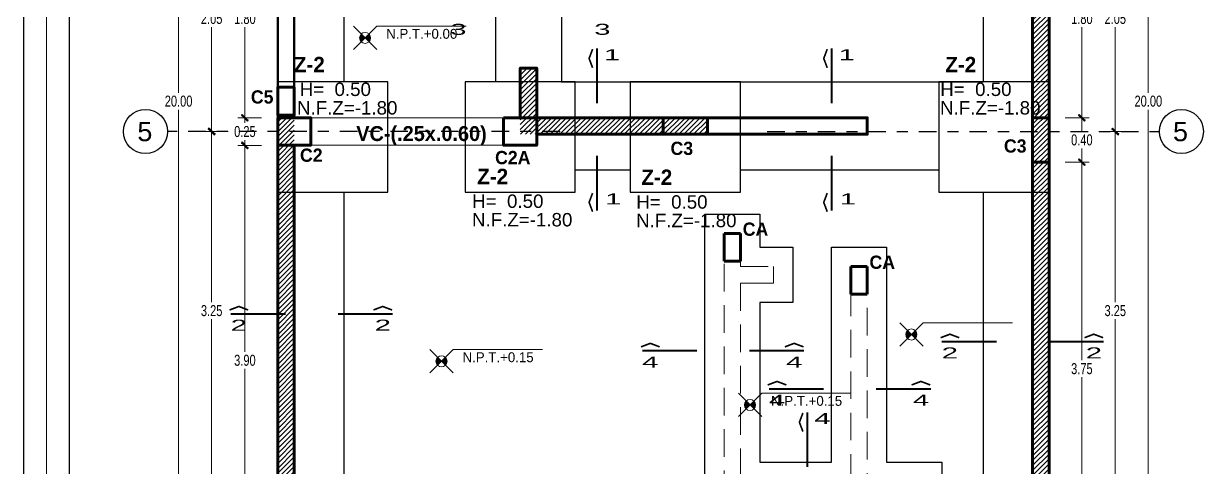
# Model space of a CAD drawing. Header units: millimetres. Extents: x 10559 to 10691, y -16579 to -16550.
# Drawn here: x 10559.44 to 10570.14, y -16566.45 to -16562.43 of the extents above; entities that cross this region are included whole.
import ezdxf
from ezdxf.enums import TextEntityAlignment as Align

# ---------------------------------------------------------------- set-up
doc = ezdxf.new("R2010")
doc.units = ezdxf.units.MM
doc.linetypes.add('HIDDEN', pattern=[0.375, 0.25, -0.125])
doc.linetypes.add('Punto & Rayas', pattern=[0.335139, 0.15875, -0.088194, 0, -0.088194])
for name, color, linetype, lineweight in [('ACHURADO', 9, 'Continuous', 5), ('cimentacion', 4, 'Continuous', 30), ('COLUMNAS', 3, 'Continuous', 80), ('Muro Alto', 1, 'Continuous', 80), ('p2', 53, 'Continuous', 20), ('P6', 255, 'Continuous', 20), ('Pluma 0.09', 5, 'Continuous', 0), ('TEXTO 2', 3, 'Continuous', 5), ('TEXTO VIGAS', 3, 'Continuous', 20)]:
    doc.layers.add(name, color=color, linetype=linetype, lineweight=lineweight)
for name, color, linetype in [('Nuevo_Estructura - Forjados', 7, 'Continuous'), ('Texto', 5, 'Continuous'), ('Textos', 8, 'Continuous')]:
    doc.layers.add(name, color=color, linetype=linetype)
doc.layers.add('Nuevo_Estructura - Forjados_Pluma_Nº__209', color=7, linetype='Continuous', lineweight=30, true_color=0x3e4f7b)
doc.layers.add('Nuevo_Estructura - Forjados_Pluma_Nº__219', color=7, linetype='Continuous', lineweight=13, true_color=0x404b6a)
doc.styles.add('ARIAL', font='arial.ttf')
doc.styles.add('Estilo_Generado_1', font='arial.ttf')
doc.styles.add('Henry', font='GOTHICB.TTF')
doc.styles.add('mahico', font='GOTHIC.TTF', dxfattribs={"width": 0.75})
doc.styles.add('style1', font='arial.ttf')
doc.styles.add('stylus', font='stylu.ttf')
doc.dimstyles.new('Copia de 50 P', dxfattribs={"dimtxt": 0.1, "dimasz": 0.01, "dimexe": 0.065, "dimexo": 0.0625, "dimgap": 0.025, "dimtad": 1, "dimtih": 1, "dimtoh": 1, "dimzin": 0, "dimdsep": 46, "dimtxsty": 'mahico', "dimblk": 'pa cotas', "dimcen": 0.09, "dimdle": 0.3, "dimclrd": 256, "dimclre": 256, "dimclrt": 256, "dimadec": 0, "dimazin": 0, "dimtfac": 1, "dimtofl": 0, "dimtmove": 0, "dimatfit": 3, "dimfxl": 0.15, "dimfxlon": 1, "dimtolj": 1, "dimtzin": 0, "dimlwd": 5, "dimlwe": 5, "dimarcsym": 0})
pattern_1 = [(45, (-55.576773, 2.326753), (-0.022450640303, 0.022450640303), [])]

# ---------------------------------------------------------------- blocks, each defined once
blk = doc.blocks.new('A$C25241A85')
at = {"layer": 'p2', "lineweight": 9}
h = blk.add_hatch(color=256, dxfattribs=at)
h.paths.add_polyline_path([(0.071, 0.141, 0.198912), (0.056, 0.106, 0.198912), (0.071, 0.071), (0.106, 0.106)])
h.paths.add_polyline_path([(0.106, 0.106), (0.141, 0.071, 0.198912), (0.156, 0.106, 0.198912), (0.141, 0.141)])
at = {"layer": 'p2'}
blk.add_line((0.212, 0), (0, 0.212), dxfattribs=at)
blk.add_lwpolyline([(1.024, 0.212), (0.212, 0.212), (0, 0)], dxfattribs=at)
blk.add_circle((0.106, 0.106), 0.05, dxfattribs=at)
blk = doc.blocks.new('pa cotas')
h = blk.add_hatch(color=256)
h.paths.add_polyline_path([(2.4, 3.1), (-3.1, -2.4), (-2.4, -3.1)])
h.paths.add_polyline_path([(3.1, 2.4), (2.4, 3.1), (-2.4, -3.1)])
blk.add_line((-2.4, -3.1), (2.4, 3.1))
blk.add_lwpolyline([(3.1, 2.4), (2.4, 3.1), (-3.1, -2.4), (-2.4, -3.1)], close=True)
blk = doc.blocks.new('*D487')
at = {"lineweight": 5, "transparency": 16777216}
for p, q in [((10599.703, -16552.193), (10599.488, -16552.193)), ((10599.553, -16552.203), (10599.553, -16562.116)), ((10599.553, -16572.183), (10599.553, -16562.271)), ((10599.553, -16572.193), (10599.488, -16572.193))]:
    blk.add_line(p, q, dxfattribs=at)
at = {"layer": 'Defpoints', "color": 0, "transparency": 16777216}
for p in [(10600.453, -16552.193), (10599.553, -16572.193), (10599.553, -16572.193)]:
    blk.add_point(p, dxfattribs=at)
at = {"lineweight": 5, "transparency": 16777216, "xscale": 0.01, "yscale": 0.01, "zscale": 0.01}
for p, rotation in [((10599.553, -16552.193), 90), ((10599.553, -16572.193), 270)]:
    blk.add_blockref('pa cotas', p, dxfattribs=dict(at, rotation=rotation))
at = {"transparency": 16777216, "insert": (10599.553, -16562.193), "char_height": 0.1, "attachment_point": 5, "style": 'mahico'}
blk.add_mtext('\\A1;20.00', dxfattribs=at)
blk = doc.blocks.new('Marcador de red estándar_2')
at = {"layer": 'Nuevo_Estructura - Forjados_Pluma_Nº__209', "color": 167, "linetype": 'Punto & Rayas', "lineweight": 30, "true_color": 0x3e4f7b}
for p, q in [((-0.942, 0), (-4.5, 0)), ((0.942, 0), (4.5, 0))]:
    blk.add_line(p, q, dxfattribs=at)
at = {"layer": 'Nuevo_Estructura - Forjados_Pluma_Nº__209', "color": 167, "linetype": 'Continuous', "lineweight": 30, "true_color": 0x3e4f7b}
for centre in [(-4.7, 0), (4.7, 0)]:
    blk.add_circle(centre, 0.2, dxfattribs=at)
at = {"layer": 'Nuevo_Estructura - Forjados_Pluma_Nº__209', "color": 167, "linetype": 'Punto & Rayas', "lineweight": 30, "true_color": 0x3e4f7b}
blk.add_point((0.942, 0), dxfattribs=at)
blk.add_point((0.942, 0), dxfattribs=at)
at = {"layer": 'Nuevo_Estructura - Forjados_Pluma_Nº__219', "color": 167, "lineweight": 13, "true_color": 0x404b6a, "style": 'Estilo_Generado_1'}
for tag, p in [('AC_MarkerText_1_0', (-4.7, -0.168)), ('AC_MarkerText_1_1', (4.7, -0.168))]:
    blk.add_attdef(tag, text='', height=0.175, rotation=180, dxfattribs=at).set_placement(p, align=Align.TOP_CENTER)
blk = doc.blocks.new('*D488')
at = {"lineweight": 5, "transparency": 16777216}
for p, q in [((10600.003, -16562.468), (10599.788, -16562.468)), ((10599.853, -16562.478), (10599.853, -16564.016)), ((10599.853, -16565.708), (10599.853, -16564.171)), ((10600.003, -16565.718), (10599.788, -16565.718))]:
    blk.add_line(p, q, dxfattribs=at)
at = {"layer": 'Defpoints', "color": 0, "transparency": 16777216}
for p in [(10600.453, -16562.468), (10599.853, -16565.718), (10600.453, -16565.718)]:
    blk.add_point(p, dxfattribs=at)
at = {"lineweight": 5, "transparency": 16777216, "xscale": 0.01, "yscale": 0.01, "zscale": 0.01}
for p, rotation in [((10599.853, -16562.468), 90), ((10599.853, -16565.718), 270)]:
    blk.add_blockref('pa cotas', p, dxfattribs=dict(at, rotation=rotation))
at = {"transparency": 16777216, "insert": (10599.853, -16564.093), "char_height": 0.1, "attachment_point": 5, "style": 'mahico'}
blk.add_mtext('\\A1;3.25', dxfattribs=at)
blk = doc.blocks.new('*D493')
at = {"lineweight": 5, "transparency": 16777216}
for p, q in [((10608.203, -16552.193), (10608.418, -16552.193)), ((10608.353, -16552.203), (10608.353, -16562.116)), ((10608.353, -16572.183), (10608.353, -16562.271)), ((10608.353, -16572.193), (10608.418, -16572.193))]:
    blk.add_line(p, q, dxfattribs=at)
at = {"layer": 'Defpoints', "color": 0, "transparency": 16777216}
for p in [(10607.453, -16552.193), (10608.353, -16572.193), (10608.353, -16572.193)]:
    blk.add_point(p, dxfattribs=at)
at = {"lineweight": 5, "transparency": 16777216, "xscale": 0.01, "yscale": 0.01, "zscale": 0.01}
for p, rotation in [((10608.353, -16552.193), 90), ((10608.353, -16572.193), 270)]:
    blk.add_blockref('pa cotas', p, dxfattribs=dict(at, rotation=rotation))
at = {"transparency": 16777216, "insert": (10608.353, -16562.193), "char_height": 0.1, "attachment_point": 5, "style": 'mahico'}
blk.add_mtext('\\A1;20.00', dxfattribs=at)
blk = doc.blocks.new('*D498')
at = {"lineweight": 5, "transparency": 16777216}
for p, q in [((10607.903, -16560.418), (10608.118, -16560.418)), ((10608.053, -16560.428), (10608.053, -16561.366)), ((10608.053, -16562.458), (10608.053, -16561.521)), ((10607.903, -16562.468), (10608.118, -16562.468))]:
    blk.add_line(p, q, dxfattribs=at)
at = {"layer": 'Defpoints', "color": 0, "transparency": 16777216}
for p in [(10607.453, -16560.418), (10607.453, -16562.468), (10608.053, -16562.468)]:
    blk.add_point(p, dxfattribs=at)
at = {"lineweight": 5, "transparency": 16777216, "xscale": 0.01, "yscale": 0.01, "zscale": 0.01}
for p, rotation in [((10608.053, -16560.418), 90), ((10608.053, -16562.468), 270)]:
    blk.add_blockref('pa cotas', p, dxfattribs=dict(at, rotation=rotation))
at = {"transparency": 16777216, "insert": (10608.053, -16561.443), "char_height": 0.1, "attachment_point": 5, "style": 'mahico'}
blk.add_mtext('\\A1;2.05', dxfattribs=at)
blk = doc.blocks.new('*D499')
at = {"lineweight": 5, "transparency": 16777216}
for p, q in [((10607.903, -16562.468), (10608.118, -16562.468)), ((10608.053, -16562.478), (10608.053, -16564.016)), ((10608.053, -16565.708), (10608.053, -16564.171)), ((10607.903, -16565.718), (10608.118, -16565.718))]:
    blk.add_line(p, q, dxfattribs=at)
at = {"layer": 'Defpoints', "color": 0, "transparency": 16777216}
for p in [(10607.453, -16562.468), (10607.453, -16565.718), (10608.053, -16565.718)]:
    blk.add_point(p, dxfattribs=at)
at = {"lineweight": 5, "transparency": 16777216, "xscale": 0.01, "yscale": 0.01, "zscale": 0.01}
for p, rotation in [((10608.053, -16562.468), 90), ((10608.053, -16565.718), 270)]:
    blk.add_blockref('pa cotas', p, dxfattribs=dict(at, rotation=rotation))
at = {"transparency": 16777216, "insert": (10608.053, -16564.093), "char_height": 0.1, "attachment_point": 5, "style": 'mahico'}
blk.add_mtext('\\A1;3.25', dxfattribs=at)
blk = doc.blocks.new('*D478')
at = {"lineweight": 5, "transparency": 16777216}
for p, q in [((10600.003, -16560.418), (10599.788, -16560.418)), ((10599.853, -16560.428), (10599.853, -16561.366)), ((10599.853, -16562.458), (10599.853, -16561.521)), ((10600.003, -16562.468), (10599.788, -16562.468))]:
    blk.add_line(p, q, dxfattribs=at)
at = {"layer": 'Defpoints', "color": 0, "transparency": 16777216}
for p in [(10600.453, -16560.418), (10599.853, -16562.468), (10600.453, -16562.468)]:
    blk.add_point(p, dxfattribs=at)
at = {"lineweight": 5, "transparency": 16777216, "xscale": 0.01, "yscale": 0.01, "zscale": 0.01}
for p, rotation in [((10599.853, -16560.418), 90), ((10599.853, -16562.468), 270)]:
    blk.add_blockref('pa cotas', p, dxfattribs=dict(at, rotation=rotation))
at = {"transparency": 16777216, "insert": (10599.853, -16561.443), "char_height": 0.1, "attachment_point": 5, "style": 'mahico'}
blk.add_mtext('\\A1;2.05', dxfattribs=at)
blk = doc.blocks.new('*D392')
at = {"lineweight": 5, "transparency": 16777216}
for p, q in [((10561.596, -16561.482), (10561.381, -16561.482)), ((10561.446, -16561.492), (10561.446, -16562.304)), ((10561.446, -16563.272), (10561.446, -16562.459)), ((10561.596, -16563.282), (10561.381, -16563.282))]:
    blk.add_line(p, q, dxfattribs=at)
at = {"layer": 'Defpoints', "color": 0, "transparency": 16777216}
for p in [(10561.744, -16561.482), (10561.446, -16563.282), (10561.744, -16563.282)]:
    blk.add_point(p, dxfattribs=at)
at = {"lineweight": 5, "transparency": 16777216, "xscale": 0.01, "yscale": 0.01, "zscale": 0.01}
for p, rotation in [((10561.446, -16561.482), 90), ((10561.446, -16563.282), 270)]:
    blk.add_blockref('pa cotas', p, dxfattribs=dict(at, rotation=rotation))
at = {"transparency": 16777216, "insert": (10561.446, -16562.382), "char_height": 0.1, "attachment_point": 5, "style": 'mahico'}
blk.add_mtext('\\A1;1.80', dxfattribs=at)
blk = doc.blocks.new('*D393')
at = {"lineweight": 5, "transparency": 16777216}
for p, q in [((10561.596, -16563.282), (10561.381, -16563.282)), ((10561.446, -16563.292), (10561.446, -16563.329)), ((10561.596, -16563.532), (10561.381, -16563.532)), ((10561.446, -16563.522), (10561.446, -16563.484))]:
    blk.add_line(p, q, dxfattribs=at)
at = {"layer": 'Defpoints', "color": 0, "transparency": 16777216}
for p in [(10561.744, -16563.282), (10561.446, -16563.532), (10561.744, -16563.532)]:
    blk.add_point(p, dxfattribs=at)
at = {"lineweight": 5, "transparency": 16777216, "xscale": 0.01, "yscale": 0.01, "zscale": 0.01}
for p, rotation in [((10561.446, -16563.282), 90), ((10561.446, -16563.532), 270)]:
    blk.add_blockref('pa cotas', p, dxfattribs=dict(at, rotation=rotation))
at = {"transparency": 16777216, "insert": (10561.446, -16563.407), "char_height": 0.1, "attachment_point": 5, "style": 'mahico'}
blk.add_mtext('\\A1;0.25', dxfattribs=at)
blk = doc.blocks.new('*D394')
at = {"lineweight": 5, "transparency": 16777216}
for p, q in [((10561.596, -16563.532), (10561.381, -16563.532)), ((10561.446, -16563.542), (10561.446, -16565.404)), ((10561.446, -16567.422), (10561.446, -16565.559)), ((10561.596, -16567.432), (10561.381, -16567.432))]:
    blk.add_line(p, q, dxfattribs=at)
at = {"layer": 'Defpoints', "color": 0, "transparency": 16777216}
for p in [(10561.744, -16563.532), (10561.446, -16567.432), (10561.744, -16567.432)]:
    blk.add_point(p, dxfattribs=at)
at = {"lineweight": 5, "transparency": 16777216, "xscale": 0.01, "yscale": 0.01, "zscale": 0.01}
for p, rotation in [((10561.446, -16563.532), 90), ((10561.446, -16567.432), 270)]:
    blk.add_blockref('pa cotas', p, dxfattribs=dict(at, rotation=rotation))
at = {"transparency": 16777216, "insert": (10561.446, -16565.482), "char_height": 0.1, "attachment_point": 5, "style": 'mahico'}
blk.add_mtext('\\A1;3.90', dxfattribs=at)
blk = doc.blocks.new('*D410')
at = {"lineweight": 5, "transparency": 16777216}
for p, q in [((10568.891, -16561.482), (10569.106, -16561.482)), ((10569.041, -16561.492), (10569.041, -16562.304)), ((10569.041, -16563.272), (10569.041, -16562.459)), ((10568.891, -16563.282), (10569.106, -16563.282))]:
    blk.add_line(p, q, dxfattribs=at)
at = {"layer": 'Defpoints', "color": 0, "transparency": 16777216}
for p in [(10568.744, -16561.482), (10568.744, -16563.282), (10569.041, -16563.282)]:
    blk.add_point(p, dxfattribs=at)
at = {"lineweight": 5, "transparency": 16777216, "xscale": 0.01, "yscale": 0.01, "zscale": 0.01}
for p, rotation in [((10569.041, -16561.482), 90), ((10569.041, -16563.282), 270)]:
    blk.add_blockref('pa cotas', p, dxfattribs=dict(at, rotation=rotation))
at = {"transparency": 16777216, "insert": (10569.041, -16562.382), "char_height": 0.1, "attachment_point": 5, "style": 'mahico'}
blk.add_mtext('\\A1;1.80', dxfattribs=at)
blk = doc.blocks.new('*D411')
at = {"lineweight": 5, "transparency": 16777216}
for p, q in [((10568.891, -16563.282), (10569.106, -16563.282)), ((10569.041, -16563.292), (10569.041, -16563.405)), ((10569.041, -16563.674), (10569.041, -16563.56)), ((10568.891, -16563.684), (10569.106, -16563.684))]:
    blk.add_line(p, q, dxfattribs=at)
at = {"layer": 'Defpoints', "color": 0, "transparency": 16777216}
for p in [(10568.744, -16563.282), (10568.744, -16563.684), (10569.041, -16563.684)]:
    blk.add_point(p, dxfattribs=at)
at = {"lineweight": 5, "transparency": 16777216, "xscale": 0.01, "yscale": 0.01, "zscale": 0.01}
for p, rotation in [((10569.041, -16563.282), 90), ((10569.041, -16563.684), 270)]:
    blk.add_blockref('pa cotas', p, dxfattribs=dict(at, rotation=rotation))
at = {"transparency": 16777216, "insert": (10569.041, -16563.483), "char_height": 0.1, "attachment_point": 5, "style": 'mahico'}
blk.add_mtext('\\A1;0.40', dxfattribs=at)
blk = doc.blocks.new('*D412')
at = {"lineweight": 5, "transparency": 16777216}
for p, q in [((10568.891, -16563.684), (10569.106, -16563.684)), ((10569.041, -16563.694), (10569.041, -16565.48)), ((10569.041, -16567.422), (10569.041, -16565.635)), ((10568.891, -16567.432), (10569.106, -16567.432))]:
    blk.add_line(p, q, dxfattribs=at)
at = {"layer": 'Defpoints', "color": 0, "transparency": 16777216}
for p in [(10568.744, -16563.684), (10568.744, -16567.432), (10569.041, -16567.432)]:
    blk.add_point(p, dxfattribs=at)
at = {"lineweight": 5, "transparency": 16777216, "xscale": 0.01, "yscale": 0.01, "zscale": 0.01}
for p, rotation in [((10569.041, -16563.684), 90), ((10569.041, -16567.432), 270)]:
    blk.add_blockref('pa cotas', p, dxfattribs=dict(at, rotation=rotation))
at = {"transparency": 16777216, "insert": (10569.041, -16565.558), "char_height": 0.1, "attachment_point": 5, "style": 'mahico'}
blk.add_mtext('\\A1;3.75', dxfattribs=at)
blk = doc.blocks.new('HTRHTRHTR')
for p, q in [((3391.88, 437.54), (3391.88, -165.78)), ((3400.57, -157.09), (3400.57, 428.85))]:
    blk.add_line(p, q)
at = {"layer": 'P6', "color": 7}
blk.add_line((3396.22, -161.44), (3396.22, 433.19), dxfattribs=at)
blk = doc.blocks.new('fdvfvfdvdf')
at = {"layer": 'Nuevo_Estructura - Forjados', "color": 8, "linetype": 'Continuous', "lineweight": 15}
ref = blk.add_blockref('Marcador de red estándar_2', (10603.953, -16562.468), dxfattribs=dict(at, rotation=180))
ref.add_attrib('AC_MarkerText_1', '5', dxfattribs={"layer": 'Nuevo_Estructura - Forjados_Pluma_Nº__219', "color": 167, "lineweight": 13, "true_color": 0x404b6a, "height": 0.175, "style": 'Estilo_Generado_1'}).set_placement((10608.645, -16562.381), align=Align.TOP_CENTER)
ref.add_attrib('AC_MarkerText_1_1', '5', dxfattribs={"layer": 'Nuevo_Estructura - Forjados_Pluma_Nº__219', "color": 167, "lineweight": 13, "true_color": 0x404b6a, "height": 0.175, "style": 'Estilo_Generado_1'}).set_placement((10599.247, -16562.381), align=Align.TOP_CENTER)
for base, p1, p2, picture, middle in [((10599.553, -16572.193), (10600.453, -16552.193), (10599.553, -16572.193), '*D487', (10599.553, -16562.193)), ((10608.353, -16572.193), (10607.453, -16552.193), (10608.353, -16572.193), '*D493', (10608.353, -16562.193))]:
    dim = blk.add_linear_dim(base=base, p1=p1, p2=p2, angle=270, dimstyle='Copia de 50 P')
    dim.commit()
    dim.dimension.update_dxf_attribs({"geometry": picture, "text_midpoint": middle})
for base, p1, p2, picture, middle in [((10599.853, -16562.468), (10600.453, -16560.418), (10600.453, -16562.468), '*D478', (10599.853, -16561.443)), ((10608.053, -16562.468), (10607.453, -16560.418), (10607.453, -16562.468), '*D498', (10608.053, -16561.443)), ((10599.853, -16565.718), (10600.453, -16562.468), (10600.453, -16565.718), '*D488', (10599.853, -16564.093)), ((10608.053, -16565.718), (10607.453, -16562.468), (10607.453, -16565.718), '*D499', (10608.053, -16564.093))]:
    dim = blk.add_linear_dim(base=base, p1=p1, p2=p2, angle=270, dimstyle='Copia de 50 P', override={"dimtmove": 1})
    dim.commit()
    dim.dimension.update_dxf_attribs({"geometry": picture, "text_midpoint": middle})

msp = doc.modelspace()

# ---------------------------------------------------------------- hatches: boundary and pattern name
at = {"layer": 'Pluma 0.09'}
h = msp.add_hatch(dxfattribs=at)
h.set_pattern_fill('LINE', color=256, scale=0.01, angle=45)
h.set_pattern_definition(pattern_1)
h.paths.add_polyline_path([(10567.99395, -16555.13166), (10568.59395, -16555.13166), (10568.59395, -16554.68166), (10568.74395, -16554.68166), (10568.74395, -16570.13166), (10568.59395, -16570.13166), (10568.59395, -16555.28166), (10567.99395, -16555.28166)])
h = msp.add_hatch(dxfattribs=at)
h.set_pattern_fill('LINE', color=256, scale=0.01, angle=45)
h.set_pattern_definition([(45, (-68.078962, 2.326753), (-0.022450640303, 0.022450640303), [])])
h.paths.add_polyline_path([(10565.64395, -16563.28166), (10564.09395, -16563.28166), (10564.09395, -16562.83166), (10563.94395, -16562.83166), (10563.94395, -16563.28166), (10563.94395, -16563.43166), (10564.09395, -16563.43166), (10565.64395, -16563.43166)])
h = msp.add_hatch(dxfattribs=at)
h.set_pattern_fill('LINE', color=256, scale=0.01, angle=45)
h.set_pattern_definition(pattern_1)
h.paths.add_polyline_path([(10561.89395, -16563.28166), (10561.74395, -16563.28166), (10561.74395, -16571.13166), (10561.89395, -16571.13166), (10561.89395, -16567.68166), (10561.89395, -16567.53166)])

# ---------------------------------------------------------------- linework, layer by layer
for p, q in [((10561.74395, -16553.13166), (10561.74395, -16573.13166)), ((10568.74395, -16568.58166), (10568.74395, -16553.13166)), ((10568.59395, -16567.43166), (10568.59395, -16555.28166)), ((10561.89395, -16561.48166), (10561.89395, -16563.28166)), ((10564.09395, -16562.83166), (10563.94395, -16562.83166)), ((10564.09395, -16562.83166), (10564.09395, -16563.28166)), ((10564.09395, -16563.28166), (10564.09395, -16562.83166)), ((10561.89395, -16563.28166), (10561.74395, -16563.28166)), ((10564.09395, -16563.28166), (10567.09395, -16563.28166)), ((10564.09395, -16563.28166), (10567.09395, -16563.28166)), ((10567.09395, -16563.43166), (10567.09395, -16563.28166)), ((10561.89395, -16563.53166), (10561.89395, -16567.43166)), ((10564.09395, -16563.43166), (10567.09395, -16563.43166))]:
    msp.add_line(p, q)
at = {"color": 8, "lineweight": 40}
for p, q in [((10564.63866, -16562.65477), (10564.63866, -16563.14903)), ((10566.76795, -16562.65477), (10566.76795, -16563.14903)), ((10564.63866, -16563.62707), (10564.63866, -16564.12133)), ((10566.76795, -16563.62707), (10566.76795, -16564.12133)), ((10561.81342, -16565.06259), (10561.31917, -16565.06259)), ((10562.78572, -16565.06259), (10562.29147, -16565.06259)), ((10568.2659, -16565.3142), (10567.77165, -16565.3142)), ((10569.2382, -16565.3142), (10568.74395, -16565.3142)), ((10565.54716, -16565.39706), (10565.0529, -16565.39706)), ((10566.51946, -16565.39706), (10566.0252, -16565.39706)), ((10566.69716, -16565.74244), (10566.2029, -16565.74244)), ((10567.66946, -16565.74244), (10567.1752, -16565.74244)), ((10566.54713, -16565.95477), (10566.54713, -16566.44903))]:
    msp.add_line(p, q, dxfattribs=at)
at = {"lineweight": 60}
for p, q in [((10561.89395, -16563.28166), (10561.74395, -16563.28166)), ((10561.74395, -16563.28166), (10561.74395, -16571.13166)), ((10565.64395, -16563.28166), (10565.64395, -16563.43166)), ((10561.89395, -16567.43166), (10561.89395, -16563.53166))]:
    msp.add_line(p, q, dxfattribs=at)
for points in [[(10568.59395, -16555.03166), (10568.59395, -16554.68166), (10568.74395, -16554.68166), (10568.74395, -16570.13166), (10568.59395, -16570.13166)], [(10568.59395, -16567.43166), (10568.59395, -16555.28166), (10567.99395, -16555.28166), (10567.99395, -16555.13166), (10568.34395, -16555.13166)], [(10563.94395, -16563.28166), (10563.94395, -16562.83166), (10564.09395, -16562.83166), (10564.09395, -16563.28166), (10567.09395, -16563.28166), (10567.09395, -16563.43166), (10564.09395, -16563.43166)]]:
    msp.add_lwpolyline(points, dxfattribs=at)
at = {"color": 251, "lineweight": 50, "true_color": 0x636466}
msp.add_lwpolyline([(10561.89395, -16561.48166), (10561.74395, -16561.48166), (10561.74395, -16563.28166), (10561.89395, -16563.28166)], close=True, dxfattribs=at)
at = {"color": 4, "const_width": 0.015}
for points in [[(10564.60116, -16562.65925), (10564.56934, -16562.74382), (10564.60116, -16562.828)], [(10566.73045, -16562.65925), (10566.69863, -16562.74382), (10566.73045, -16562.828)], [(10564.60116, -16564.13372), (10564.56934, -16564.04914), (10564.60116, -16563.96497)], [(10566.73045, -16564.13372), (10566.69863, -16564.04914), (10566.73045, -16563.96497)], [(10561.30677, -16565.02509), (10561.39135, -16564.99327), (10561.47552, -16565.02509)], [(10562.78125, -16565.02509), (10562.69667, -16564.99327), (10562.6125, -16565.02509)], [(10567.75925, -16565.2767), (10567.84383, -16565.24487), (10567.928, -16565.2767)], [(10569.23373, -16565.2767), (10569.14915, -16565.24487), (10569.06498, -16565.2767)], [(10565.04051, -16565.35956), (10565.12509, -16565.32774), (10565.20926, -16565.35956)], [(10566.51498, -16565.35956), (10566.43041, -16565.32774), (10566.34623, -16565.35956)], [(10566.19051, -16565.70494), (10566.27509, -16565.67312), (10566.35926, -16565.70494)], [(10567.66498, -16565.70494), (10567.58041, -16565.67312), (10567.49623, -16565.70494)], [(10566.50963, -16565.95925), (10566.47781, -16566.04382), (10566.50963, -16566.128)]]:
    msp.add_lwpolyline(points, dxfattribs=at)
at = {"layer": 'ACHURADO'}
for p, q in [((10562.04395, -16563.28166), (10563.79395, -16563.28166)), ((10562.04395, -16563.53166), (10563.79395, -16563.53166))]:
    msp.add_line(p, q, dxfattribs=at)
at = {"layer": 'cimentacion'}
for p, q in [((10562.34395, -16561.80666), (10562.34395, -16562.95666)), ((10563.71895, -16561.80666), (10563.71895, -16562.95666)), ((10564.31895, -16561.80666), (10564.31895, -16562.95666)), ((10564.31895, -16562.95666), (10568.14395, -16562.95666)), ((10564.94278, -16563.75666), (10564.44395, -16563.75666)), ((10567.74395, -16563.75666), (10565.94278, -16563.75666)), ((10562.34395, -16563.95666), (10562.34395, -16567.05666))]:
    msp.add_line(p, q, dxfattribs=at)
for points in [[(10568.14395, -16561.80666), (10568.14395, -16562.95666)], [(10568.14395, -16563.95666), (10568.14395, -16567.05666)], [(10565.61895, -16566.80666), (10565.61895, -16564.15666), (10566.11895, -16564.15666), (10566.11895, -16564.45666), (10566.41895, -16564.45666), (10566.41895, -16564.95666), (10566.11895, -16564.95666), (10566.11895, -16566.40666), (10566.76895, -16566.40666), (10566.76895, -16564.45666), (10567.26895, -16564.45666), (10567.26895, -16566.40666), (10567.76895, -16566.40666), (10567.76895, -16566.90666), (10566.11895, -16566.90666)]]:
    msp.add_lwpolyline(points, dxfattribs=at)
for points in [[(10561.74395, -16563.95666), (10562.74395, -16563.95666), (10562.74395, -16562.95666), (10561.74395, -16562.95666)], [(10563.44395, -16563.95666), (10564.44395, -16563.95666), (10564.44395, -16562.95666), (10563.44395, -16562.95666)], [(10564.94278, -16563.95666), (10565.94278, -16563.95666), (10565.94278, -16562.95666), (10564.94278, -16562.95666)], [(10567.74395, -16563.95666), (10568.74395, -16563.95666), (10568.74395, -16562.95666), (10567.74395, -16562.95666)]]:
    msp.add_lwpolyline(points, close=True, dxfattribs=at)
at = {"layer": 'COLUMNAS', "color": 1, "lineweight": 80, "ltscale": 0.2}
for points in [[(10561.89395, -16563.00431), (10561.74395, -16563.00431), (10561.74395, -16563.25666), (10561.89395, -16563.25666)], [(10561.74395, -16563.28166), (10562.04395, -16563.28166), (10562.04395, -16563.53166), (10561.74395, -16563.53166)], [(10563.79395, -16563.28166), (10564.09395, -16563.28166), (10564.09395, -16563.53166), (10563.79395, -16563.53166)], [(10565.24161, -16563.28166), (10565.24161, -16563.43166), (10565.64395, -16563.43166), (10565.64395, -16563.28166)], [(10568.59395, -16563.684), (10568.74395, -16563.684), (10568.74395, -16563.28166), (10568.59395, -16563.28166)]]:
    msp.add_lwpolyline(points, close=True, dxfattribs=at)
at = {"layer": 'Muro Alto', "color": 6, "linetype": 'HIDDEN', "lineweight": 0}
for p, q in [((10565.79395, -16566.73166), (10565.79395, -16564.33166)), ((10565.79395, -16564.33166), (10565.94395, -16564.33166)), ((10565.94395, -16564.63166), (10565.94395, -16564.33166)), ((10565.94395, -16564.63166), (10566.24395, -16564.63166)), ((10566.24395, -16564.78166), (10566.24395, -16564.63166)), ((10566.94395, -16566.58166), (10566.94395, -16564.63166)), ((10566.94395, -16564.63166), (10567.09395, -16564.63166)), ((10565.94395, -16564.78166), (10566.24395, -16564.78166))]:
    msp.add_line(p, q, dxfattribs=at)
msp.add_lwpolyline([(10565.79395, -16564.33166), (10565.94395, -16564.33166), (10565.94395, -16564.63166), (10566.24395, -16564.63166), (10566.24395, -16564.78166), (10565.94395, -16564.78166), (10565.94395, -16566.58166), (10566.94395, -16566.58166), (10566.94395, -16564.63166), (10567.09395, -16564.63166), (10567.09395, -16566.58166), (10567.59395, -16566.58166), (10567.59395, -16566.73166), (10565.79395, -16566.73166)], close=True, dxfattribs=at)
at = {"layer": 'Muro Alto', "color": 6, "linetype": 'HIDDEN', "lineweight": 60}
for points in [[(10565.79395, -16564.58166), (10565.94395, -16564.58166), (10565.94395, -16564.33166), (10565.79395, -16564.33166)], [(10566.94395, -16564.88166), (10567.09395, -16564.88166), (10567.09395, -16564.63166), (10566.94395, -16564.63166)]]:
    msp.add_lwpolyline(points, close=True, dxfattribs=at)

# ---------------------------------------------------------------- block references
at = {"color": 251, "lineweight": 60, "xscale": 0.04776345228451045, "yscale": 0.04776345228451045, "zscale": 0.04776345228451045}
msp.add_blockref('HTRHTRHTR', (10397.43003, -16571.25012), dxfattribs=at)
for name, p in [('fdvfvfdvdf', (-38.7088, -0.93853)), ('A$C25241A85', (10562.43101, -16562.66298)), ('A$C25241A85', (10567.38821, -16565.35353)), ('A$C25241A85', (10563.12404, -16565.59651)), ('A$C25241A85', (10565.92365, -16565.99228))]:
    msp.add_blockref(name, p)

# ---------------------------------------------------------------- texts
at = {"style": 'stylus'}
for s, p in [('N.P.T.+0.00', (10563.05062, -16562.52008)), ('N.P.T.+0.15', (10563.74365, -16565.45361)), ('N.P.T.+0.15', (10566.54326, -16565.84937))]:
    msp.add_text(s, height=0.09, dxfattribs=at).set_placement(p, align=Align.MIDDLE_CENTER)
at = {"layer": 'Texto', "linetype": 'Continuous', "style": 'Henry'}
for p in [(10561.88996, -16562.86931), (10567.80151, -16562.86931), (10563.55386, -16563.88414), (10565.04309, -16563.89125)]:
    msp.add_text('Z-2', height=0.14, dxfattribs=at).set_placement(p)
at = {"layer": 'TEXTO 2', "color": 1, "style": 'style1'}
for s, height, p in [('H=  0.50', 0.121636, (10561.9428, -16563.08428, 0)), ('H=  0.50', 0.121636, (10567.75588, -16563.08428, 0)), ('N.F.Z=-1.80', 0.1216363, (10561.91901, -16563.25232, 0)), ('N.F.Z=-1.80', 0.1216363, (10567.75428, -16563.25232, 0)), ('H=  0.50', 0.121636, (10563.50823, -16564.09911, 0)), ('H=  0.50', 0.121636, (10564.99746, -16564.10622, 0)), ('N.F.Z=-1.80', 0.1216363, (10563.50663, -16564.26715, 0)), ('N.F.Z=-1.80', 0.1216363, (10564.99587, -16564.27426, 0))]:
    msp.add_text(s, height=height, rotation=0, dxfattribs=at).set_placement(p)
at = {"layer": 'TEXTO VIGAS', "linetype": 'Continuous', "style": 'Henry'}
for s, height, p in [('C5', 0.12, (10561.60247, -16563.15282)), ('VC-(.25x.0.60)', 0.135, (10563.04846, -16563.49266)), ('C3', 0.12, (10565.41071, -16563.61892)), ('C3', 0.12, (10568.43634, -16563.59737)), ('C2', 0.12, (10562.04828, -16563.68107)), ('C2A', 0.12, (10563.87672, -16563.70267)), ('CA', 0.12, (10566.07947, -16564.35199)), ('CA', 0.12, (10567.22947, -16564.65199))]:
    msp.add_text(s, height=height, dxfattribs=at).set_placement(p, align=Align.CENTER)
at = {"layer": 'Textos', "style": 'ARIAL', "width": 1.9}
for s, p in [('3', (10563.3829, -16562.47979)), ('3', (10564.68987, -16562.47936)), ('1', (10564.77834, -16562.70968)), ('1', (10566.90763, -16562.70968)), ('1', (10564.78849, -16564.0179)), ('1', (10566.91778, -16564.0179)), ('2', (10561.39057, -16565.16326)), ('2', (10562.69754, -16565.16283)), ('4', (10565.12431, -16565.49773)), ('4', (10566.43128, -16565.4973)), ('2', (10567.84305, -16565.41487)), ('2', (10569.15002, -16565.41444)), ('4', (10566.27431, -16565.84311)), ('4', (10567.58128, -16565.84268)), ('4', (10566.68681, -16566.00968))]:
    msp.add_text(s, height=0.1, dxfattribs=at).set_placement(p, align=Align.MIDDLE_CENTER)

# ---------------------------------------------------------------- dimensions: what is measured, and where the dimension line sits
for base, p1, p2, picture, middle in [((10561.44649, -16563.28166), (10561.74395, -16561.48166), (10561.74395, -16563.28166), '*D392', (10561.44649, -16562.38166)), ((10569.04141, -16563.28166), (10568.74395, -16561.48166), (10568.74395, -16563.28166), '*D410', (10569.04141, -16562.38166)), ((10561.44649, -16563.53166), (10561.74395, -16563.28166), (10561.74395, -16563.53166), '*D393', (10561.44649, -16563.40666)), ((10569.04141, -16563.684), (10568.74395, -16563.28166), (10568.74395, -16563.684), '*D411', (10569.04141, -16563.48283)), ((10561.44649, -16567.43166), (10561.74395, -16563.53166), (10561.74395, -16567.43166), '*D394', (10561.44649, -16565.48166)), ((10569.04141, -16567.43166), (10568.74395, -16563.684), (10568.74395, -16567.43166), '*D412', (10569.04141, -16565.55783))]:
    dim = msp.add_linear_dim(base=base, p1=p1, p2=p2, angle=90, dimstyle='Copia de 50 P', override={"dimtmove": 1})
    dim.commit()
    dim.dimension.update_dxf_attribs({"geometry": picture, "text_midpoint": middle})

doc.saveas('drawing.dxf')
